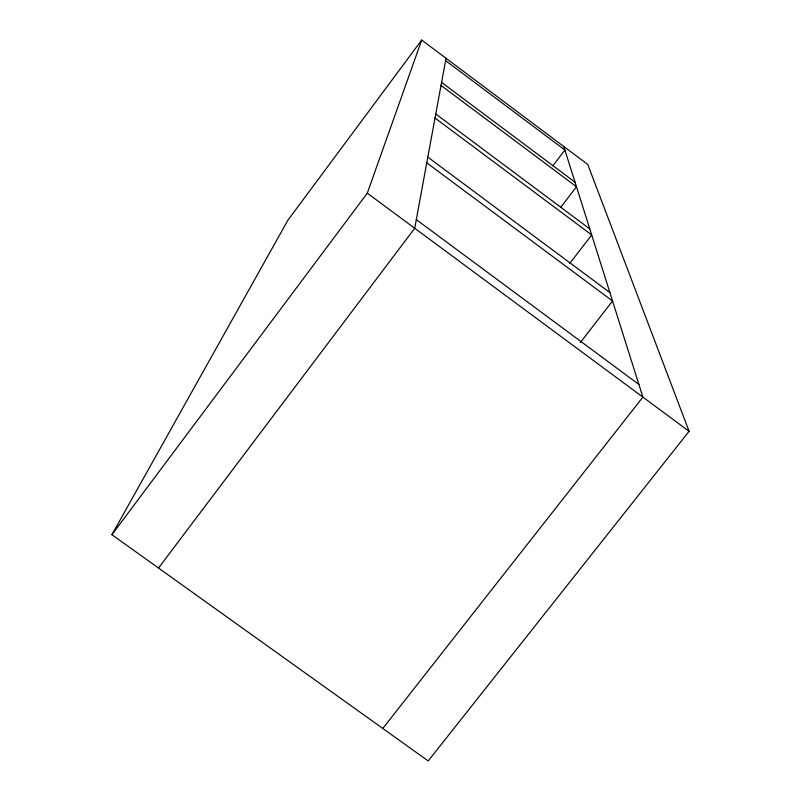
<?xml version="1.0" encoding="UTF-8"?>
<svg xmlns="http://www.w3.org/2000/svg" width="801" height="801" viewBox="0 0 801 801"><rect width="100%" height="100%" fill="white"/><g stroke="black" fill="none" stroke-linecap="round" stroke-linejoin="round"><path stroke-width="1.2" d="M446.017 58.273L414.718 228.245L158.508 568.029M111.91 534.698L367.299 193.151L421.696 40.05L587.784 164.485L689.09 431.308L428.205 760.95L111.91 534.698L287.809 220.345L421.696 40.05M552.79 165.907L564.895 150.017L445.586 60.646M560.58 207.529L576.49 186.743L441.021 85.437M569.651 263.589L591.699 234.943L435.013 118.047M580.355 342.508L612.555 301.006L426.763 162.843M382.778 728.459L642.893 397.116L563.784 146.513M367.299 193.151L689.09 431.308M416.31 219.614L638.898 384.46M427.814 157.116L609.891 292.565M441.581 82.383L575.058 182.227M435.764 113.972L589.796 228.916"/></g></svg>
